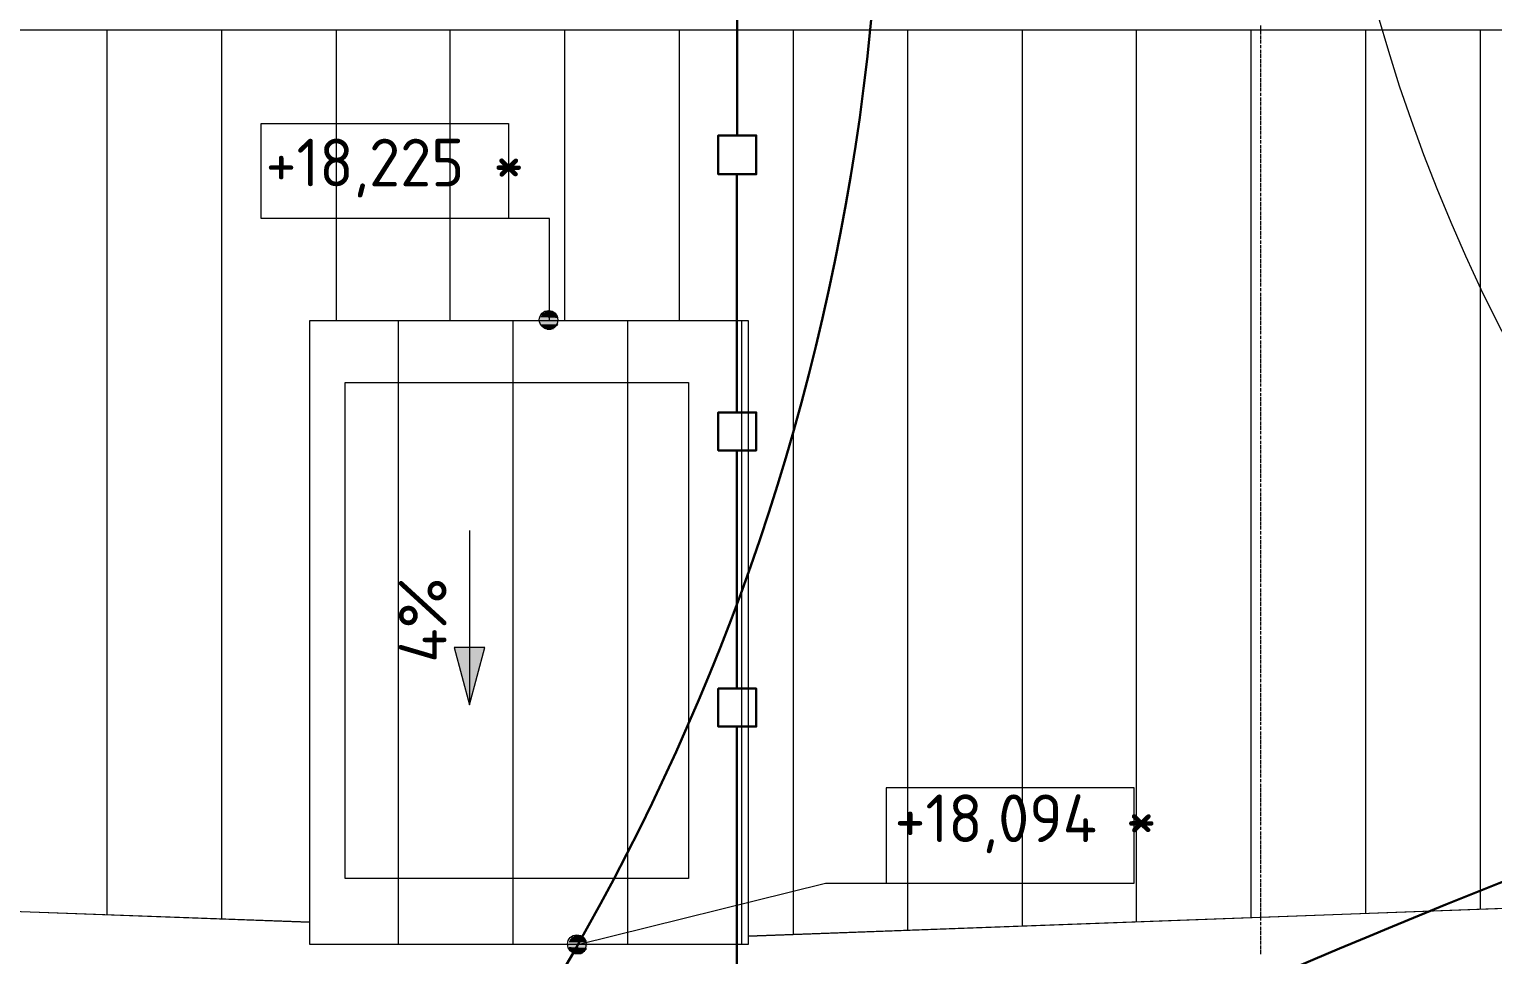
# Model space of a CAD drawing. Header units: millimetres. Extents: x -42533 to 645315, y 3457 to 82611.
# Drawn here: x 575676 to 583353, y 14742 to 19596 of the extents above; entities that cross this region are included whole.
import ezdxf

# ---------------------------------------------------------------- set-up
doc = ezdxf.new("R2010")
doc.units = ezdxf.units.MM
for name, color, linetype, true_color in [('PDF _!ЭОМ.Молниезащита', 7, 'Continuous', 0x954a95), ('PDF _Аннотация', 7, 'Continuous', 0xbababa), ('PDF _Антураж', 7, 'Continuous', 0xbababa), ('PDF _Крыша', 7, 'Continuous', 0xbababa), ('PDF _Крыша штриховка', 7, 'Continuous', 0xbababa), ('PDF _Обобщенные модели', 7, 'Continuous', 0xbababa), ('PDF _Оси', 7, 'Continuous', 0xbababa), ('PDF _Отметки', 7, 'Continuous', 0xbababa), ('PDF _Размеры', 7, 'Continuous', 0xbababa)]:
    doc.layers.add(name, color=color, linetype=linetype, true_color=true_color)
doc.layers.add('PDF _Линии', color=7, linetype='Continuous')
doc.layers.add('PDF _Текст', color=7, linetype='Continuous')
doc.styles.add('PDF GOST Common', font='GOST_Common.ttf')

msp = doc.modelspace()

# ---------------------------------------------------------------- linework, layer by layer
at = {"layer": 'PDF _!ЭОМ.Молниезащита', "color": 5, "lineweight": 30}
for points in [[(579389.7, 19038.6), (579389.7, 19733.2)], [(579387.6, 17585.8), (579387.6, 18585.4), (579387.6, 18835.3), (579290.2, 18835.3), (579290.2, 19038.6), (579489.3, 19038.6), (579489.3, 18835.3), (579387.6, 18835.3)], [(579387.6, 16137.3), (579387.6, 17136.9), (579387.6, 17386.8), (579290.2, 17386.8), (579290.2, 17585.8), (579489.3, 17585.8), (579489.3, 17386.8), (579387.6, 17386.8)], [(579387.6, 14688.9), (579387.6, 15688.4), (579387.6, 15938.3), (579290.2, 15938.3), (579290.2, 16137.3), (579489.3, 16137.3), (579489.3, 15938.3), (579387.6, 15938.3)]]:
    msp.add_lwpolyline(points, dxfattribs=at)
at = {"layer": 'PDF _!ЭОМ.Молниезащита', "color": 116, "lineweight": 30, "true_color": 0x136734}
msp.add_circle((567904.4, 20845.7), 12246.5, dxfattribs=at)
at = {"layer": 'PDF _!ЭОМ.Молниезащита', "lineweight": 13}
for centre, radius, start, end in [((567008.4, 20453.1), 17757.8, 299.14304, 50.43064), ((591445.4, 22129.1), 9036.1, 344.77295, 295.66956)]:
    msp.add_arc(centre, radius, start, end, dxfattribs=at)
at = {"layer": 'PDF _!ЭОМ.Молниезащита', "lineweight": 30}
msp.add_arc((599431.9, -25184.2), 43378.4, 98.91182, 124.50339, dxfattribs=at)
at = {"layer": 'PDF _Аннотация', "color": 8, "lineweight": 20}
for points in [[(576893, 18602.3), (576893, 19102.1), (578189, 19102.1), (578189, 18602.3)], [(581471.4, 15116.6), (581471.4, 15616.4), (580171.2, 15616.4), (580171.2, 15116.6)]]:
    msp.add_lwpolyline(points, close=True, dxfattribs=at)
at = {"layer": 'PDF _Антураж', "color": 8, "lineweight": 18}
for points in [[(572746.6, 15070), (572746.6, 15074.3), (577147.1, 14913.3), (572746.6, 15070), (572746.6, 14104.4)], [(579446.9, 14841.3), (585630.5, 15065.8), (579446.9, 14837.1)]]:
    msp.add_lwpolyline(points, dxfattribs=at)
at = {"layer": 'PDF _Крыша', "color": 8, "lineweight": 9}
msp.add_lwpolyline([(579446.9, 18068.7), (579446.9, 14794.7), (577147.1, 14794.7), (577147.1, 18068.7)], close=True, dxfattribs=at)
at = {"layer": 'PDF _Крыша штриховка', "color": 8, "lineweight": 9}
for points in [[(576084, 14951.4), (576084, 19593.4)], [(576685.5, 14930.3), (576685.5, 19593.4)], [(577286.9, 18068.7), (577286.9, 19593.4)], [(577884.1, 18068.7), (577884.1, 19593.4)], [(578485.5, 18068.7), (578485.5, 19593.4)], [(579086.9, 18068.7), (579086.9, 19593.4)], [(579684.1, 14849.8), (579684.1, 19593.4)], [(580285.5, 14871), (580285.5, 19593.4)], [(580886.9, 14892.2), (580886.9, 19593.4)], [(581484.1, 14917.6), (581484.1, 19593.4)], [(582085.5, 14938.7), (582085.5, 19593.4)], [(582686.9, 14959.9), (582686.9, 19593.4)], [(583288.4, 14981.1), (583288.4, 19593.4)], [(577613, 14794.7), (577613, 18068.7)], [(578214.4, 14794.7), (578214.4, 18068.7)], [(578815.8, 14794.7), (578815.8, 18068.7)], [(579413, 14794.7), (579413, 18068.7)]]:
    msp.add_lwpolyline(points, dxfattribs=at)
at = {"layer": 'PDF _Линии', "color": 8, "lineweight": 9}
msp.add_lwpolyline([(579133.5, 15142), (577333.5, 15142), (577333.5, 17742.5), (579133.5, 17742.5)], close=True, dxfattribs=at)
at = {"layer": 'PDF _Обобщенные модели', "color": 8, "lineweight": 18}
msp.add_lwpolyline([(559523.8, 19593.4), (588904.4, 19593.4)], dxfattribs=at)
at = {"layer": 'PDF _Оси', "color": 8, "lineweight": 9}
for points in [[(582136.4, 19593.4), (582136.4, 19614.6)], [(582136.4, 19568), (582136.4, 19589.2)], [(582136.4, 19542.6), (582136.4, 19563.7)], [(582136.4, 19521.4), (582136.4, 19538.3)], [(582136.4, 19517.2), (582136.4, 19517.2)], [(582136.4, 19496), (582136.4, 19512.9)], [(582136.4, 19491.7), (582136.4, 19491.7)], [(582136.4, 19470.6), (582136.4, 19487.5)], [(582136.4, 19445.1), (582136.4, 19466.3)], [(582136.4, 19419.7), (582136.4, 19440.9)], [(582136.4, 19394.3), (582136.4, 19415.5)], [(582136.4, 19368.9), (582136.4, 19390.1)], [(582136.4, 19343.5), (582136.4, 19364.7)], [(582136.4, 19318.1), (582136.4, 19339.3)], [(582136.4, 19292.7), (582136.4, 19313.9)], [(582136.4, 19271.5), (582136.4, 19288.4)], [(582136.4, 19267.3), (582136.4, 19267.3)], [(582136.4, 19246.1), (582136.4, 19263)], [(582136.4, 19241.9), (582136.4, 19241.9)], [(582136.4, 19220.7), (582136.4, 19237.6)], [(582136.4, 19195.3), (582136.4, 19216.4)], [(582136.4, 19169.9), (582136.4, 19191)], [(582136.4, 19144.4), (582136.4, 19165.6)], [(582136.4, 19119), (582136.4, 19140.2)], [(582136.4, 19093.6), (582136.4, 19114.8)], [(582136.4, 19068.2), (582136.4, 19089.4)], [(582136.4, 19042.8), (582136.4, 19064)], [(582136.4, 19021.6), (582136.4, 19038.6)], [(582136.4, 19017.4), (582136.4, 19017.4)], [(582136.4, 18996.2), (582136.4, 19013.1)], [(582136.4, 18992), (582136.4, 18992)], [(582136.4, 18970.8), (582136.4, 18987.7)], [(582136.4, 18945.4), (582136.4, 18966.6)], [(582136.4, 18920), (582136.4, 18941.1)], [(582136.4, 18894.6), (582136.4, 18915.7)], [(582136.4, 18869.1), (582136.4, 18890.3)], [(582136.4, 18843.7), (582136.4, 18864.9)], [(582136.4, 18818.3), (582136.4, 18839.5)], [(582136.4, 18792.9), (582136.4, 18814.1)], [(582136.4, 18767.5), (582136.4, 18788.7)], [(582136.4, 18746.3), (582136.4, 18763.3)], [(582136.4, 18742.1), (582136.4, 18742.1)], [(582136.4, 18720.9), (582136.4, 18737.8)], [(582136.4, 18716.7), (582136.4, 18716.7)], [(582136.4, 18695.5), (582136.4, 18712.4)], [(582136.4, 18670.1), (582136.4, 18691.3)], [(582136.4, 18644.7), (582136.4, 18665.8)], [(582136.4, 18619.3), (582136.4, 18640.4)], [(582136.4, 18593.8), (582136.4, 18615)], [(582136.4, 18568.4), (582136.4, 18589.6)], [(582136.4, 18543), (582136.4, 18564.2)], [(582136.4, 18517.6), (582136.4, 18538.8)], [(582136.4, 18496.4), (582136.4, 18513.4)], [(582136.4, 18492.2), (582136.4, 18492.2)], [(582136.4, 18471), (582136.4, 18488)], [(582136.4, 18466.8), (582136.4, 18466.8)], [(582136.4, 18445.6), (582136.4, 18462.5)], [(582136.4, 18420.2), (582136.4, 18441.4)], [(582136.4, 18394.8), (582136.4, 18416)], [(582136.4, 18369.4), (582136.4, 18390.5)], [(582136.4, 18344), (582136.4, 18365.1)], [(582136.4, 18318.5), (582136.4, 18339.7)], [(582136.4, 18293.1), (582136.4, 18314.3)], [(582136.4, 18267.7), (582136.4, 18288.9)], [(582136.4, 18246.5), (582136.4, 18263.5)], [(582136.4, 18242.3), (582136.4, 18242.3)], [(582136.4, 18221.1), (582136.4, 18238.1)], [(582136.4, 18216.9), (582136.4, 18216.9)], [(582136.4, 18195.7), (582136.4, 18212.7)], [(582136.4, 18170.3), (582136.4, 18191.5)], [(582136.4, 18144.9), (582136.4, 18166.1)], [(582136.4, 18119.5), (582136.4, 18140.7)], [(582136.4, 18094.1), (582136.4, 18115.3)], [(582136.4, 18068.7), (582136.4, 18089.8)], [(582136.4, 18043.2), (582136.4, 18064.4)], [(582136.4, 18017.8), (582136.4, 18039)], [(582136.4, 17996.7), (582136.4, 18013.6)], [(582136.4, 17992.4), (582136.4, 17992.4)], [(582136.4, 17971.2), (582136.4, 17988.2)], [(582136.4, 17967), (582136.4, 17967)], [(582136.4, 17945.8), (582136.4, 17962.8)], [(582136.4, 17920.4), (582136.4, 17941.6)], [(582136.4, 17895), (582136.4, 17916.2)], [(582136.4, 17869.6), (582136.4, 17890.8)], [(582136.4, 17844.2), (582136.4, 17865.4)], [(582136.4, 17818.8), (582136.4, 17840)], [(582136.4, 17793.4), (582136.4, 17814.5)], [(582136.4, 17768), (582136.4, 17789.1)], [(582136.4, 17742.5), (582136.4, 17763.7)], [(582136.4, 17721.4), (582136.4, 17738.3)], [(582136.4, 17717.1), (582136.4, 17717.1)], [(582136.4, 17696), (582136.4, 17712.9)], [(582136.4, 17691.7), (582136.4, 17691.7)], [(582136.4, 17670.5), (582136.4, 17687.5)], [(582136.4, 17645.1), (582136.4, 17666.3)], [(582136.4, 17619.7), (582136.4, 17640.9)], [(582136.4, 17594.3), (582136.4, 17615.5)], [(582136.4, 17568.9), (582136.4, 17590.1)], [(582136.4, 17543.5), (582136.4, 17564.7)], [(582136.4, 17518.1), (582136.4, 17539.2)], [(582136.4, 17492.7), (582136.4, 17513.8)], [(582136.4, 17471.5), (582136.4, 17488.4)], [(582136.4, 17467.2), (582136.4, 17467.2)], [(582136.4, 17446.1), (582136.4, 17463)], [(582136.4, 17441.8), (582136.4, 17441.8)], [(582136.4, 17420.7), (582136.4, 17437.6)], [(582136.4, 17395.2), (582136.4, 17416.4)], [(582136.4, 17369.8), (582136.4, 17391)], [(582136.4, 17344.4), (582136.4, 17365.6)], [(582136.4, 17319), (582136.4, 17340.2)], [(582136.4, 17293.6), (582136.4, 17314.8)], [(582136.4, 17268.2), (582136.4, 17289.4)], [(582136.4, 17242.8), (582136.4, 17263.9)], [(582136.4, 17221.6), (582136.4, 17238.5)], [(582136.4, 17217.4), (582136.4, 17217.4)], [(582136.4, 17196.2), (582136.4, 17213.1)], [(582136.4, 17191.9), (582136.4, 17191.9)], [(582136.4, 17170.8), (582136.4, 17187.7)], [(582136.4, 17145.4), (582136.4, 17166.5)], [(582136.4, 17119.9), (582136.4, 17141.1)], [(582136.4, 17094.5), (582136.4, 17115.7)], [(582136.4, 17069.1), (582136.4, 17090.3)], [(582136.4, 17043.7), (582136.4, 17064.9)], [(582136.4, 17018.3), (582136.4, 17039.5)], [(582136.4, 16992.9), (582136.4, 17014.1)], [(582136.4, 16971.7), (582136.4, 16988.6)], [(582136.4, 16967.5), (582136.4, 16967.5)], [(582136.4, 16946.3), (582136.4, 16963.2)], [(582136.4, 16942.1), (582136.4, 16942.1)], [(582136.4, 16920.9), (582136.4, 16937.8)], [(582136.4, 16895.5), (582136.4, 16916.6)], [(582136.4, 16870.1), (582136.4, 16891.2)], [(582136.4, 16844.6), (582136.4, 16865.8)], [(582136.4, 16819.2), (582136.4, 16840.4)], [(582136.4, 16793.8), (582136.4, 16815)], [(582136.4, 16768.4), (582136.4, 16789.6)], [(582136.4, 16743), (582136.4, 16764.2)], [(582136.4, 16717.6), (582136.4, 16738.8)], [(582136.4, 16696.4), (582136.4, 16713.4)], [(582136.4, 16692.2), (582136.4, 16692.2)], [(582136.4, 16671), (582136.4, 16687.9)], [(582136.4, 16666.8), (582136.4, 16666.8)], [(582136.4, 16645.6), (582136.4, 16662.5)], [(582136.4, 16620.2), (582136.4, 16641.3)], [(582136.4, 16594.8), (582136.4, 16615.9)], [(582136.4, 16569.3), (582136.4, 16590.5)], [(582136.4, 16543.9), (582136.4, 16565.1)], [(582136.4, 16518.5), (582136.4, 16539.7)], [(582136.4, 16493.1), (582136.4, 16514.3)], [(582136.4, 16467.7), (582136.4, 16488.9)], [(582136.4, 16446.5), (582136.4, 16463.5)], [(582136.4, 16442.3), (582136.4, 16442.3)], [(582136.4, 16421.1), (582136.4, 16438.1)], [(582136.4, 16416.9), (582136.4, 16416.9)], [(582136.4, 16395.7), (582136.4, 16412.6)], [(582136.4, 16370.3), (582136.4, 16391.5)], [(582136.4, 16344.9), (582136.4, 16366.1)], [(582136.4, 16319.5), (582136.4, 16340.6)], [(582136.4, 16294.1), (582136.4, 16315.2)], [(582136.4, 16268.6), (582136.4, 16289.8)], [(582136.4, 16243.2), (582136.4, 16264.4)], [(582136.4, 16217.8), (582136.4, 16239)], [(582136.4, 16196.6), (582136.4, 16213.6)], [(582136.4, 16192.4), (582136.4, 16192.4)], [(582136.4, 16171.2), (582136.4, 16188.2)], [(582136.4, 16167), (582136.4, 16167)], [(582136.4, 16145.8), (582136.4, 16162.8)], [(582136.4, 16120.4), (582136.4, 16141.6)], [(582136.4, 16095), (582136.4, 16116.2)], [(582136.4, 16069.6), (582136.4, 16090.8)], [(582136.4, 16044.2), (582136.4, 16065.3)], [(582136.4, 16018.8), (582136.4, 16039.9)], [(582136.4, 15993.3), (582136.4, 16014.5)], [(582136.4, 15967.9), (582136.4, 15989.1)], [(582136.4, 15946.8), (582136.4, 15963.7)], [(582136.4, 15942.5), (582136.4, 15942.5)], [(582136.4, 15921.3), (582136.4, 15938.3)], [(582136.4, 15917.1), (582136.4, 15917.1)], [(582136.4, 15895.9), (582136.4, 15912.9)], [(582136.4, 15870.5), (582136.4, 15891.7)], [(582136.4, 15845.1), (582136.4, 15866.3)], [(582136.4, 15819.7), (582136.4, 15840.9)], [(582136.4, 15794.3), (582136.4, 15815.5)], [(582136.4, 15768.9), (582136.4, 15790)], [(582136.4, 15743.5), (582136.4, 15764.6)], [(582136.4, 15718), (582136.4, 15739.2)], [(582136.4, 15692.6), (582136.4, 15713.8)], [(582136.4, 15671.5), (582136.4, 15688.4)], [(582136.4, 15667.2), (582136.4, 15667.2)], [(582136.4, 15646), (582136.4, 15663)], [(582136.4, 15641.8), (582136.4, 15641.8)], [(582136.4, 15620.6), (582136.4, 15637.6)], [(582136.4, 15595.2), (582136.4, 15616.4)], [(582136.4, 15569.8), (582136.4, 15591)], [(582136.4, 15544.4), (582136.4, 15565.6)], [(582136.4, 15519), (582136.4, 15540.2)], [(582136.4, 15493.6), (582136.4, 15514.7)], [(582136.4, 15468.2), (582136.4, 15489.3)], [(582136.4, 15442.7), (582136.4, 15463.9)], [(582136.4, 15421.6), (582136.4, 15438.5)], [(582136.4, 15417.3), (582136.4, 15417.3)], [(582136.4, 15396.2), (582136.4, 15413.1)], [(582136.4, 15391.9), (582136.4, 15391.9)], [(582136.4, 15370.7), (582136.4, 15387.7)], [(582136.4, 15345.3), (582136.4, 15366.5)], [(582136.4, 15319.9), (582136.4, 15341.1)], [(582136.4, 15294.5), (582136.4, 15315.7)], [(582136.4, 15269.1), (582136.4, 15290.3)], [(582136.4, 15243.7), (582136.4, 15264.9)], [(582136.4, 15218.3), (582136.4, 15239.4)], [(582136.4, 15192.9), (582136.4, 15214)], [(582136.4, 15171.7), (582136.4, 15188.6)], [(582136.4, 15167.4), (582136.4, 15167.4)], [(582136.4, 15146.3), (582136.4, 15163.2)], [(582136.4, 15142), (582136.4, 15142)], [(582136.4, 15120.9), (582136.4, 15137.8)], [(582136.4, 15095.4), (582136.4, 15116.6)], [(582136.4, 15070), (582136.4, 15091.2)], [(582136.4, 15044.6), (582136.4, 15065.8)], [(582136.4, 15019.2), (582136.4, 15040.4)], [(582136.4, 14993.8), (582136.4, 15015)], [(582136.4, 14968.4), (582136.4, 14989.6)], [(582136.4, 14943), (582136.4, 14964.2)], [(582136.4, 14921.8), (582136.4, 14938.7)], [(582136.4, 14917.6), (582136.4, 14917.6)], [(582136.4, 14896.4), (582136.4, 14913.3)], [(582136.4, 14892.2), (582136.4, 14892.2)], [(582136.4, 14871), (582136.4, 14887.9)], [(582136.4, 14845.6), (582136.4, 14866.7)], [(582136.4, 14820.2), (582136.4, 14841.3)], [(582136.4, 14794.7), (582136.4, 14815.9)], [(582136.4, 14769.3), (582136.4, 14790.5)], [(582136.4, 14743.9), (582136.4, 14765.1)]]:
    msp.add_lwpolyline(points, dxfattribs=at)
at = {"layer": 'PDF _Отметки', "color": 8, "lineweight": 20}
for points in [[(578405, 18068.7), (578405, 18602.3), (577541, 18602.3)], [(578553.2, 14794.7), (579853.5, 15116.6), (580823.4, 15116.6)]]:
    msp.add_lwpolyline(points, dxfattribs=at)
at = {"layer": 'PDF _Отметки', "lineweight": 9}
for centre in [(578400, 18071.4), (578548.2, 14797.4)]:
    msp.add_circle(centre, 48.7, dxfattribs=at)
at = {"layer": 'PDF _Отметки', "transparency": 33554559}
for points in [[(578396.5, 18119.5), (578413.5, 18115.3), (578392.3, 18115.3)], [(578405, 18119.5), (578409.2, 18119.5), (578396.5, 18119.5)], [(578409.2, 18119.5), (578396.5, 18119.5), (578413.5, 18115.3)], [(578358.4, 18085.6), (578451.6, 18081.4), (578354.2, 18081.4)], [(578451.6, 18081.4), (578354.2, 18081.4), (578451.6, 18077.1)], [(578354.2, 18081.4), (578451.6, 18077.1), (578354.2, 18077.1)], [(578451.6, 18077.1), (578354.2, 18077.1), (578451.6, 18072.9)], [(578354.2, 18077.1), (578451.6, 18072.9), (578354.2, 18072.9)], [(578451.6, 18072.9), (578354.2, 18072.9), (578451.6, 18068.7)], [(578354.2, 18072.9), (578451.6, 18068.7), (578354.2, 18068.7)], [(578451.6, 18068.7), (578354.2, 18068.7), (578451.6, 18064.4)], [(578354.2, 18068.7), (578451.6, 18064.4), (578354.2, 18064.4)], [(578451.6, 18064.4), (578354.2, 18064.4), (578451.6, 18060.2)], [(578354.2, 18064.4), (578451.6, 18060.2), (578354.2, 18060.2)], [(578451.6, 18060.2), (578354.2, 18060.2), (578451.6, 18056)], [(578354.2, 18060.2), (578451.6, 18056), (578354.2, 18056)], [(578451.6, 18056), (578354.2, 18056), (578451.6, 18047.5)], [(578354.2, 18056), (578451.6, 18047.5), (578358.4, 18047.5)], [(578362.7, 18094.1), (578447.4, 18089.8), (578358.4, 18089.8)], [(578447.4, 18089.8), (578358.4, 18089.8), (578451.6, 18085.6)], [(578358.4, 18089.8), (578451.6, 18085.6), (578358.4, 18085.6)], [(578451.6, 18085.6), (578358.4, 18085.6), (578451.6, 18081.4)], [(578451.6, 18047.5), (578358.4, 18047.5), (578447.4, 18043.2)], [(578358.4, 18047.5), (578447.4, 18043.2), (578358.4, 18043.2)], [(578447.4, 18043.2), (578358.4, 18043.2), (578447.4, 18039)], [(578358.4, 18043.2), (578447.4, 18039), (578362.7, 18039)], [(578366.9, 18102.5), (578443.1, 18098.3), (578362.7, 18098.3)], [(578443.1, 18098.3), (578362.7, 18098.3), (578447.4, 18094.1)], [(578362.7, 18098.3), (578447.4, 18094.1), (578362.7, 18094.1)], [(578447.4, 18094.1), (578362.7, 18094.1), (578447.4, 18089.8)], [(578371.1, 18106.8), (578438.9, 18102.5), (578366.9, 18102.5)], [(578438.9, 18102.5), (578366.9, 18102.5), (578443.1, 18098.3)], [(578375.4, 18106.8), (578434.7, 18106.8), (578371.1, 18106.8)], [(578434.7, 18106.8), (578371.1, 18106.8), (578438.9, 18102.5)], [(578379.6, 18111), (578430.4, 18106.8), (578375.4, 18106.8)], [(578430.4, 18106.8), (578375.4, 18106.8), (578434.7, 18106.8)], [(578383.8, 18115.3), (578426.2, 18111), (578379.6, 18111)], [(578426.2, 18111), (578379.6, 18111), (578430.4, 18106.8)], [(578388.1, 18115.3), (578426.2, 18115.3), (578383.8, 18115.3)], [(578426.2, 18115.3), (578383.8, 18115.3), (578426.2, 18111)], [(578392.3, 18115.3), (578417.7, 18115.3), (578388.1, 18115.3)], [(578417.7, 18115.3), (578388.1, 18115.3), (578426.2, 18115.3)], [(578413.5, 18115.3), (578392.3, 18115.3), (578417.7, 18115.3)], [(578443.1, 18039), (578443.1, 18039), (578362.7, 18039)], [(578443.1, 18039), (578362.7, 18039), (578447.4, 18039)], [(578443.1, 18039), (578362.7, 18039), (578438.9, 18034.8)], [(578362.7, 18039), (578438.9, 18034.8), (578366.9, 18034.8)], [(578438.9, 18034.8), (578366.9, 18034.8), (578434.7, 18030.5)], [(578366.9, 18034.8), (578434.7, 18030.5), (578371.1, 18030.5)], [(578434.7, 18030.5), (578371.1, 18030.5), (578430.4, 18026.3)], [(578371.1, 18030.5), (578430.4, 18026.3), (578375.4, 18026.3)], [(578430.4, 18026.3), (578375.4, 18026.3), (578426.2, 18026.3)], [(578375.4, 18026.3), (578426.2, 18026.3), (578379.6, 18026.3)], [(578426.2, 18026.3), (578379.6, 18026.3), (578426.2, 18022.1)], [(578379.6, 18026.3), (578426.2, 18022.1), (578383.8, 18022.1)], [(578426.2, 18022.1), (578383.8, 18022.1), (578417.7, 18022.1)], [(578383.8, 18022.1), (578417.7, 18022.1), (578388.1, 18022.1)], [(578417.7, 18022.1), (578388.1, 18022.1), (578413.5, 18017.8)], [(578388.1, 18022.1), (578413.5, 18017.8), (578392.3, 18017.8)], [(578392.3, 18017.8), (578396.5, 18017.8), (578409.2, 18017.8)], [(578392.3, 18017.8), (578413.5, 18017.8), (578409.2, 18017.8)], [(578396.5, 18017.8), (578409.2, 18017.8), (578405, 18017.8)], [(578515.1, 14824.4), (578595.6, 14820.2), (578510.9, 14820.2)], [(578595.6, 14820.2), (578510.9, 14820.2), (578599.8, 14815.9)], [(578510.9, 14820.2), (578599.8, 14815.9), (578510.9, 14815.9)], [(578519.4, 14828.6), (578591.4, 14824.4), (578515.1, 14824.4)], [(578591.4, 14824.4), (578515.1, 14824.4), (578595.6, 14820.2)], [(578523.6, 14832.9), (578587.1, 14832.9), (578519.4, 14832.9)], [(578587.1, 14832.9), (578519.4, 14832.9), (578591.4, 14828.6)], [(578519.4, 14832.9), (578591.4, 14828.6), (578519.4, 14828.6)], [(578591.4, 14828.6), (578519.4, 14828.6), (578591.4, 14824.4)], [(578527.8, 14837.1), (578582.9, 14832.9), (578523.6, 14832.9)], [(578582.9, 14832.9), (578523.6, 14832.9), (578587.1, 14832.9)], [(578532.1, 14837.1), (578578.7, 14837.1), (578527.8, 14837.1)], [(578578.7, 14837.1), (578527.8, 14837.1), (578582.9, 14832.9)], [(578536.3, 14841.3), (578574.4, 14837.1), (578532.1, 14837.1)], [(578574.4, 14837.1), (578532.1, 14837.1), (578578.7, 14837.1)], [(578544.8, 14841.3), (578570.2, 14841.3), (578536.3, 14841.3)], [(578570.2, 14841.3), (578536.3, 14841.3), (578574.4, 14837.1)], [(578549, 14841.3), (578566, 14841.3), (578544.8, 14841.3)], [(578566, 14841.3), (578544.8, 14841.3), (578570.2, 14841.3)], [(578557.5, 14841.3), (578561.7, 14841.3), (578549, 14841.3)], [(578561.7, 14841.3), (578549, 14841.3), (578566, 14841.3)], [(578506.7, 14803.2), (578604.1, 14799), (578502.4, 14799)], [(578604.1, 14799), (578502.4, 14799), (578604.1, 14794.7)], [(578502.4, 14799), (578604.1, 14794.7), (578502.4, 14794.7)], [(578604.1, 14794.7), (578502.4, 14794.7), (578604.1, 14790.5)], [(578502.4, 14794.7), (578604.1, 14790.5), (578502.4, 14790.5)], [(578604.1, 14790.5), (578502.4, 14790.5), (578604.1, 14782)], [(578502.4, 14790.5), (578604.1, 14782), (578506.7, 14782)], [(578510.9, 14815.9), (578599.8, 14811.7), (578506.7, 14811.7)], [(578599.8, 14811.7), (578506.7, 14811.7), (578599.8, 14807.4)], [(578506.7, 14811.7), (578599.8, 14807.4), (578506.7, 14807.4)], [(578599.8, 14807.4), (578506.7, 14807.4), (578604.1, 14803.2)], [(578506.7, 14807.4), (578604.1, 14803.2), (578506.7, 14803.2)], [(578604.1, 14803.2), (578506.7, 14803.2), (578604.1, 14799)], [(578604.1, 14782), (578506.7, 14782), (578599.8, 14777.8)], [(578506.7, 14782), (578599.8, 14777.8), (578506.7, 14777.8)], [(578599.8, 14777.8), (578506.7, 14777.8), (578599.8, 14773.6)], [(578506.7, 14777.8), (578599.8, 14773.6), (578506.7, 14773.6)], [(578599.8, 14773.6), (578506.7, 14773.6), (578599.8, 14769.3)], [(578506.7, 14773.6), (578599.8, 14769.3), (578510.9, 14769.3)], [(578599.8, 14815.9), (578510.9, 14815.9), (578599.8, 14811.7)], [(578599.8, 14769.3), (578510.9, 14769.3), (578595.6, 14765.1)], [(578510.9, 14769.3), (578595.6, 14765.1), (578510.9, 14765.1)], [(578595.6, 14765.1), (578510.9, 14765.1), (578591.4, 14760.9)], [(578510.9, 14765.1), (578591.4, 14760.9), (578515.1, 14760.9)], [(578591.4, 14760.9), (578515.1, 14760.9), (578591.4, 14756.6)], [(578515.1, 14760.9), (578591.4, 14756.6), (578519.4, 14756.6)], [(578587.1, 14756.6), (578587.1, 14756.6), (578519.4, 14756.6)], [(578587.1, 14756.6), (578519.4, 14756.6), (578591.4, 14756.6)], [(578587.1, 14756.6), (578519.4, 14756.6), (578582.9, 14752.4)], [(578519.4, 14756.6), (578582.9, 14752.4), (578523.6, 14752.4)], [(578582.9, 14752.4), (578523.6, 14752.4), (578578.7, 14748.1)], [(578523.6, 14752.4), (578578.7, 14748.1), (578527.8, 14748.1)], [(578578.7, 14748.1), (578527.8, 14748.1), (578574.4, 14748.1)], [(578527.8, 14748.1), (578574.4, 14748.1), (578532.1, 14748.1)], [(578574.4, 14748.1), (578532.1, 14748.1), (578570.2, 14743.9)], [(578532.1, 14748.1), (578570.2, 14743.9), (578536.3, 14743.9)], [(578570.2, 14743.9), (578536.3, 14743.9), (578566, 14743.9)], [(578536.3, 14743.9), (578566, 14743.9), (578544.8, 14743.9)], [(578544.8, 14743.9), (578549, 14743.9), (578561.7, 14743.9)], [(578544.8, 14743.9), (578566, 14743.9), (578561.7, 14743.9)], [(578549, 14743.9), (578561.7, 14743.9), (578557.5, 14743.9)]]:
    msp.add_solid(points, dxfattribs=at)
at = {"layer": 'PDF _Размеры', "lineweight": 20}
msp.add_lwpolyline([(577985.7, 16967.5), (577985.7, 16052.6)], dxfattribs=at)
at = {"layer": 'PDF _Размеры', "lineweight": 9}
msp.add_lwpolyline([(577985.7, 16052.6), (578066.2, 16353.3), (577905.2, 16353.3)], close=True, dxfattribs=at)
at = {"layer": 'PDF _Размеры', "transparency": 33554559}
msp.add_solid([(577905.2, 16353.3), (578066.2, 16353.3), (577985.7, 16052.6)], dxfattribs=at)

# ---------------------------------------------------------------- texts
at = {"layer": 'PDF _Текст', "color": 7, "char_height": 250.03, "attachment_point": 4, "style": 'PDF GOST Common'}
for s, insert in [('+18,225 *', (576915.4, 18867.4)), ('+18,094 *', (580214.9, 15428.2))]:
    msp.add_mtext(s, dxfattribs=dict(at, insert=insert))
at = {"layer": 'PDF _Текст', "color": 7, "insert": (577739.6, 16273.5), "char_height": 250.03, "attachment_point": 4, "rotation": 90, "style": 'PDF GOST Common'}
msp.add_mtext('4%', dxfattribs=at)

doc.saveas('drawing.dxf')
